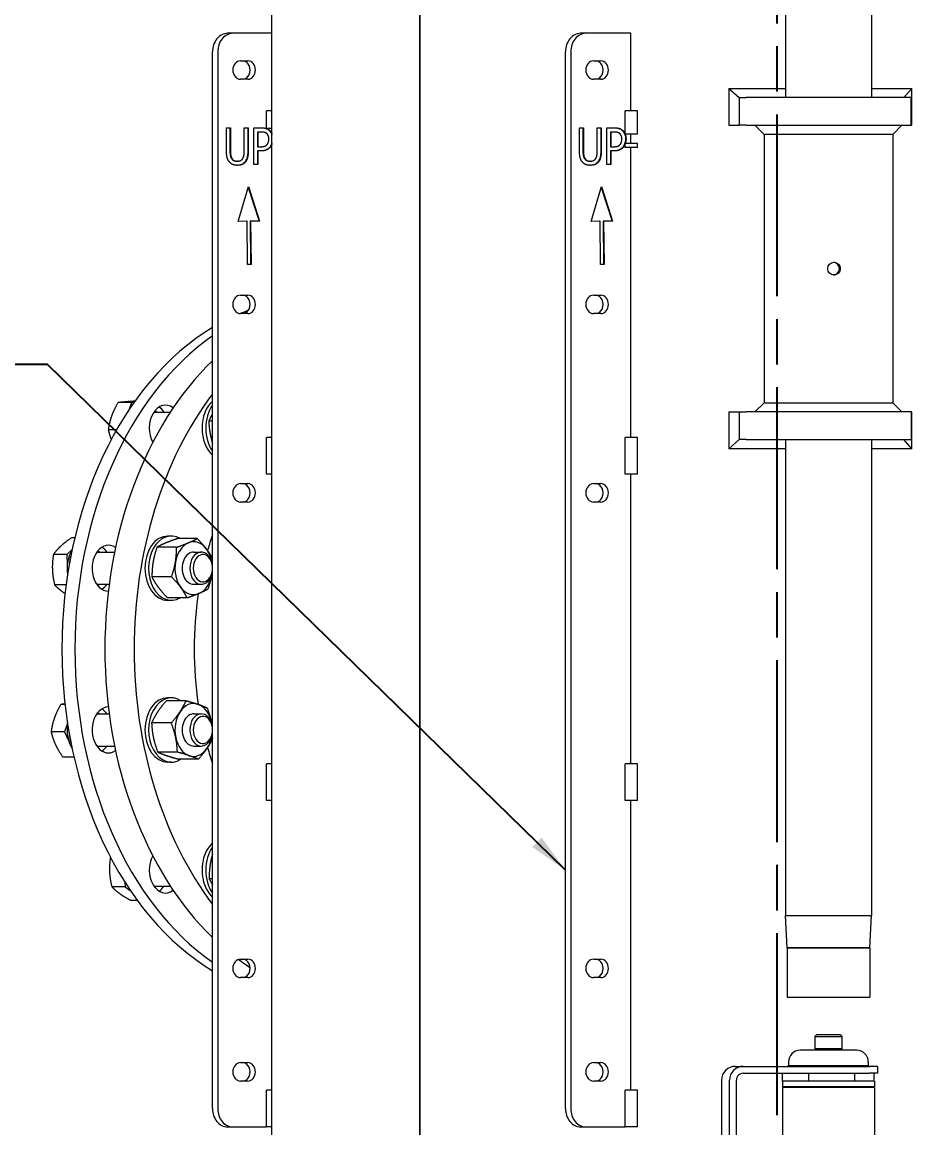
# Model space of a CAD drawing. Header units: inches. Extents: x 14 to 368, y 5 to 236.
# Drawn here: x 260.36 to 284.58, y 76.04 to 106.12 of the extents above; entities that cross this region are included whole.
import ezdxf

# ---------------------------------------------------------------- set-up
doc = ezdxf.new("R2010")
doc.units = ezdxf.units.IN
doc.header["$LTSCALE"] = 11
doc.header["$MEASUREMENT"] = 0
doc.linetypes.add('CHAIN', pattern=[0.7087, 0.4724, -0.0591, 0.1181, -0.0591])
doc.layers.add('Centerline', color=5, linetype='CHAIN', lineweight=25, true_color=0x0000ff)
for name, color, linetype, lineweight in [('Dimension (ANSI)', 7, 'Continuous', 25), ('Symbol (ANSI)', 7, 'Continuous', 25), ('Visible (ANSI)', 7, 'Continuous', 50)]:
    doc.layers.add(name, color=color, linetype=linetype, lineweight=lineweight)
doc.styles.add('MEMCOR Medium', font='arial.ttf')
doc.dimstyles.new('Default (ANSI)', dxfattribs={"dimscale": 11, "dimtxt": 0.15, "dimasz": 0.098425, "dimexe": 0.125, "dimexo": 0.0625, "dimgap": 0.031496, "dimtad": 0, "dimtih": 1, "dimtoh": 1, "dimdec": 4, "dimrnd": 1e-08, "dimzin": 3, "dimdsep": 46, "dimlunit": 5, "dimtxsty": 'MEMCOR Medium', "dimcen": 0.09, "dimdle": 0.393701, "dimclrd": 256, "dimclre": 256, "dimclrt": 256, "dimadec": 0, "dimazin": 1, "dimtfac": 0.8, "dimtofl": 0, "dimtmove": 0, "dimatfit": 3, "dimfxl": 1, "dimfrac": 1, "dimtolj": 1, "dimtzin": 4, "dimlwd": -1, "dimlwe": -1, "dimarcsym": 0})
doc.dimstyles.new('Default (ANSI)$7', dxfattribs={"dimscale": 11, "dimtxt": 0.15, "dimasz": 0.098425, "dimexe": 0.125, "dimexo": 0.0625, "dimgap": 0.031496, "dimtad": 0, "dimtih": 1, "dimtoh": 1, "dimdec": 4, "dimrnd": 1e-08, "dimzin": 3, "dimdsep": 46, "dimlunit": 5, "dimtxsty": 'MEMCOR Medium', "dimcen": 0.09, "dimdle": 0.393701, "dimclrd": 256, "dimclre": 256, "dimclrt": 256, "dimadec": 0, "dimazin": 1, "dimtfac": 0.8, "dimtofl": 0, "dimtmove": 0, "dimatfit": 3, "dimfxl": 1, "dimfrac": 1, "dimtolj": 1, "dimtzin": 4, "dimlwd": -1, "dimlwe": -1, "dimarcsym": 0})

# ---------------------------------------------------------------- blocks, each defined once
blk = doc.blocks.new('*D27')
at = {"layer": 'Defpoints', "color": 0, "transparency": 16777216}
for p in [(228.546, 122.075), (280.408, 122.075), (262.977, 37.444)]:
    blk.add_point(p, dxfattribs=at)
at = {"layer": 'Dimension (ANSI)', "transparency": 16777216}
for p, q in [((279.72, 122.075), (227.171, 122.075)), ((228.546, 120.992), (228.546, 85.395)), ((228.546, 38.526), (228.546, 74.124)), ((262.289, 37.444), (227.171, 37.444))]:
    blk.add_line(p, q, dxfattribs=at)
for points in [[(228.366, 120.992), (228.727, 120.992), (228.546, 122.075)], [(228.366, 38.526), (228.727, 38.526), (228.546, 37.444)]]:
    blk.add_solid(points, dxfattribs=at)
at = {"layer": 'Dimension (ANSI)', "transparency": 16777216, "char_height": 1.65, "attachment_point": 5, "style": 'MEMCOR Medium'}
for s, insert in [('\\A1; \\fArial|b0|i0;84{\\H0.8x;\\S5#8;} in', (228.546, 81.456)), ('\\A1;[2149.6 mm]{\\P\\fArial|b0|i0;SHIPPING HEIGHT\\P\\fArial|b0|i0;REF.}', (228.546, 75.82))]:
    blk.add_mtext(s, dxfattribs=dict(at, insert=insert))

msp = doc.modelspace()

# ---------------------------------------------------------------- linework, layer by layer
at = {"layer": 'Centerline', "ltscale": 0.952448}
msp.add_line((280.907556, 39.265185), (280.907556, 123.343661), dxfattribs=at)
at = {"layer": 'Visible (ANSI)', "linetype": 'Continuous', "lineweight": 18}
for p, q in [((281.134051, 111.56876), (281.134051, 104.06876)), ((283.474051, 111.56876), (283.474051, 104.06876)), ((267.157301, 59.09376), (267.157301, 107.81876)), ((271.184656, 107.818762), (271.184656, 46.06876)), ((271.184658, 46.06876), (271.184658, 107.81876)), ((266.093175, 105.81876), (265.949781, 105.81876)), ((267.157301, 105.81876), (266.093175, 105.81876)), ((275.70058, 105.81876), (275.557186, 105.81876)), ((276.929308, 105.81876), (275.70058, 105.81876)), ((276.929308, 103.70876), (276.929308, 105.81876)), ((265.540205, 76.56876), (265.540205, 105.31876)), ((265.683599, 105.31876), (265.683599, 76.56876)), ((275.14761, 76.56876), (275.14761, 105.31876)), ((275.291004, 105.31876), (275.291004, 76.56876)), ((266.297963, 105.06876), (266.502751, 105.06876)), ((275.905368, 105.06876), (276.110156, 105.06876)), ((266.502751, 104.56876), (266.297963, 104.56876)), ((276.110156, 104.56876), (275.905368, 104.56876)), ((279.596889, 104.317396), (279.596889, 103.31876)), ((279.596889, 104.317396), (281.134051, 104.317396)), ((279.596889, 104.317396), (279.870353, 104.06876)), ((283.474051, 104.317396), (284.575145, 104.317396)), ((284.575145, 104.317396), (284.353229, 104.06876)), ((284.575145, 103.31876), (284.575145, 104.317396)), ((279.870353, 104.06876), (280.062613, 104.06876)), ((279.870353, 104.06876), (279.870353, 103.31876)), ((284.554051, 104.06876), (280.062613, 104.06876)), ((284.554051, 103.31876), (284.554051, 104.06876)), ((267.157301, 103.70876), (267.011025, 103.70876)), ((267.011025, 103.230309), (267.011025, 103.70876)), ((277.109155, 103.70876), (276.775717, 103.70876)), ((276.775717, 103.071161), (276.775717, 103.70876)), ((277.109155, 103.071161), (277.109155, 103.70876)), ((265.920447, 102.624603), (265.920447, 103.24859)), ((265.920447, 103.24859), (266.029314, 103.24859)), ((266.014974, 103.24859), (266.014974, 102.624603)), ((266.029314, 103.24859), (266.029314, 102.624603)), ((266.404371, 102.621362), (266.404371, 103.24859)), ((266.404371, 103.24859), (266.513237, 103.24859)), ((266.498898, 103.24859), (266.498898, 102.624603)), ((266.513237, 103.24859), (266.513237, 102.624603)), ((266.669235, 102.24859), (266.669235, 103.24859)), ((266.669235, 103.24859), (266.875018, 103.24859)), ((267.157301, 103.230309), (267.011025, 103.230309)), ((275.527853, 102.624603), (275.527853, 103.24859)), ((275.527853, 103.24859), (275.636719, 103.24859)), ((275.62238, 103.24859), (275.62238, 102.624603)), ((275.636719, 103.24859), (275.636719, 102.624603)), ((276.011776, 102.621362), (276.011776, 103.24859)), ((276.011776, 103.24859), (276.120643, 103.24859)), ((276.106303, 103.24859), (276.106303, 102.624603)), ((276.120643, 103.24859), (276.120643, 102.624603)), ((276.27664, 102.24859), (276.27664, 103.24859)), ((276.27664, 103.24859), (276.482424, 103.24859)), ((279.596889, 103.31876), (279.870353, 103.31876)), ((280.062613, 103.31876), (279.870353, 103.31876)), ((280.062613, 103.31876), (284.554051, 103.31876)), ((280.554051, 103.06876), (280.304051, 103.31876)), ((284.054051, 103.06876), (284.304051, 103.31876)), ((284.575145, 103.31876), (284.554051, 103.31876)), ((266.778101, 103.133517), (266.763761, 103.133517)), ((266.763761, 103.133517), (266.763761, 102.734814)), ((266.778101, 103.133517), (266.778101, 102.734814)), ((266.86838, 103.133517), (266.778101, 103.133517)), ((276.385506, 103.133517), (276.371167, 103.133517)), ((276.371167, 103.133517), (276.371167, 102.734814)), ((276.385506, 103.133517), (276.385506, 102.734814)), ((276.475786, 103.133517), (276.385506, 103.133517)), ((277.109155, 103.071161), (276.775717, 103.071161)), ((276.929308, 102.824628), (276.929308, 103.071161)), ((280.554051, 103.06876), (280.554051, 95.76876)), ((284.054051, 103.06876), (280.554051, 103.06876)), ((284.054051, 103.06876), (284.054051, 95.76876)), ((266.778101, 102.734814), (266.763761, 102.734814)), ((266.778101, 102.621362), (266.763761, 102.621362)), ((266.763761, 102.621362), (266.763761, 102.24859)), ((266.778101, 102.734814), (266.852449, 102.734814)), ((266.870372, 102.621362), (266.778101, 102.621362)), ((266.778101, 102.621362), (266.778101, 102.24859)), ((276.385506, 102.734814), (276.371167, 102.734814)), ((276.385506, 102.621362), (276.371167, 102.621362)), ((276.371167, 102.621362), (276.371167, 102.24859)), ((276.385506, 102.734814), (276.459854, 102.734814)), ((276.477777, 102.621362), (276.385506, 102.621362)), ((276.385506, 102.621362), (276.385506, 102.24859)), ((277.109155, 102.824628), (276.775717, 102.824628)), ((276.775717, 102.70876), (276.775717, 102.824628)), ((277.109155, 102.70876), (276.775717, 102.70876)), ((276.929308, 94.82876), (276.929308, 102.70876)), ((277.109155, 102.70876), (277.109155, 102.824628)), ((266.21651, 102.340973), (266.202171, 102.340973)), ((275.823916, 102.340973), (275.809576, 102.340973)), ((266.778101, 102.24859), (266.669235, 102.24859)), ((276.385506, 102.24859), (276.27664, 102.24859)), ((266.241105, 100.699217), (266.519856, 101.65142)), ((266.513023, 101.628081), (266.808158, 100.710493)), ((266.519856, 101.65142), (266.822497, 100.710493)), ((275.84851, 100.699217), (276.127261, 101.65142)), ((276.120429, 101.628081), (276.415563, 100.710493)), ((276.127261, 101.65142), (276.429902, 100.710493)), ((266.483715, 100.704718), (266.241105, 100.699217)), ((266.469376, 100.704718), (266.241201, 100.699544)), ((266.483715, 100.704718), (266.469376, 100.704718)), ((266.496607, 99.528814), (266.483715, 100.704718)), ((266.808158, 100.710493), (266.562178, 100.7063)), ((266.562178, 100.7063), (266.576722, 99.532472)), ((266.576517, 100.7063), (266.562178, 100.7063)), ((266.822497, 100.710493), (266.576517, 100.7063)), ((266.576517, 100.7063), (266.591062, 99.532472)), ((266.822497, 100.710493), (266.808158, 100.710493)), ((276.091121, 100.704718), (275.84851, 100.699217)), ((276.076781, 100.704718), (275.848606, 100.699544)), ((276.091121, 100.704718), (276.076781, 100.704718)), ((276.104012, 99.528814), (276.091121, 100.704718)), ((276.415563, 100.710493), (276.169583, 100.7063)), ((276.169583, 100.7063), (276.184128, 99.532472)), ((276.183922, 100.7063), (276.169583, 100.7063)), ((276.429902, 100.710493), (276.183922, 100.7063)), ((276.183922, 100.7063), (276.198467, 99.532472)), ((276.429902, 100.710493), (276.415563, 100.710493)), ((266.576722, 99.532472), (266.4966, 99.529369)), ((266.591062, 99.532472), (266.496607, 99.528814)), ((266.591062, 99.532472), (266.576722, 99.532472)), ((276.184128, 99.532472), (276.104006, 99.529369)), ((276.198467, 99.532472), (276.104012, 99.528814)), ((276.198467, 99.532472), (276.184128, 99.532472)), ((266.297963, 98.69376), (266.502751, 98.69376)), ((275.905368, 98.69376), (276.110156, 98.69376)), ((266.502751, 98.19376), (266.297963, 98.19376)), ((276.110156, 98.19376), (275.905368, 98.19376)), ((263.332647, 95.773504), (262.969244, 95.773504)), ((263.332647, 95.773504), (263.259713, 95.56917)), ((263.40337, 95.779124), (263.332647, 95.773504)), ((280.554051, 95.76876), (280.304051, 95.51876)), ((280.554051, 95.76876), (284.054051, 95.76876)), ((284.054051, 95.76876), (284.304051, 95.51876)), ((263.946364, 95.516668), (264.395403, 95.516668)), ((279.596889, 95.51876), (279.870353, 95.51876)), ((279.596889, 95.51876), (279.596889, 94.520124)), ((279.870353, 95.51876), (280.062613, 95.51876)), ((279.870353, 95.51876), (279.870353, 94.76876)), ((284.554051, 95.51876), (280.062613, 95.51876)), ((284.554051, 95.51876), (284.554051, 94.76876)), ((284.575145, 95.51876), (284.554051, 95.51876)), ((284.575145, 94.520124), (284.575145, 95.51876)), ((265.540205, 95.272307), (265.439335, 95.272307)), ((262.929531, 95.032604), (262.704792, 95.032604)), ((267.157301, 94.82876), (267.011025, 94.82876)), ((267.011025, 93.82876), (267.011025, 94.82876)), ((277.109155, 94.82876), (276.775717, 94.82876)), ((276.775717, 93.82876), (276.775717, 94.82876)), ((277.109155, 93.82876), (277.109155, 94.82876)), ((279.596889, 94.520124), (279.870353, 94.76876)), ((280.062613, 94.76876), (279.870353, 94.76876)), ((280.062613, 94.76876), (284.554051, 94.76876)), ((281.134051, 94.76876), (281.134051, 81.81876)), ((283.474051, 94.76876), (283.474051, 81.81876)), ((284.575145, 94.520124), (284.353229, 94.76876)), ((281.134051, 94.520124), (279.596889, 94.520124)), ((284.575145, 94.520124), (283.474051, 94.520124)), ((266.297963, 93.56876), (266.502751, 93.56876)), ((267.157301, 93.82876), (267.011025, 93.82876)), ((275.905368, 93.56876), (276.110156, 93.56876)), ((277.109155, 93.82876), (276.775717, 93.82876)), ((276.929308, 85.94876), (276.929308, 93.82876)), ((266.502751, 93.06876), (266.297963, 93.06876)), ((276.110156, 93.06876), (275.905368, 93.06876)), ((261.791411, 92.097356), (261.702191, 92.097356)), ((264.418006, 92.143722), (264.318569, 92.143722)), ((265.125305, 92.076174), (264.591252, 92.076174)), ((261.719657, 91.777015), (261.574624, 91.642714)), ((264.562559, 91.839711), (264.028506, 91.839711)), ((261.574624, 91.642714), (261.211221, 91.642714)), ((261.574624, 91.642714), (261.586137, 91.352975)), ((262.390756, 91.706222), (262.875241, 91.706222)), ((265.025353, 91.706222), (265.233722, 91.706222)), ((261.596037, 91.103819), (261.596202, 91.099664)), ((264.425989, 91.03226), (263.891935, 91.03226)), ((261.555245, 90.81408), (261.244147, 90.81408)), ((262.390756, 90.831222), (262.727783, 90.831222)), ((265.025353, 90.831222), (265.233722, 90.831222)), ((264.852165, 90.46127), (264.318112, 90.46127)), ((264.418006, 90.393722), (264.318569, 90.393722)), ((261.525808, 87.563134), (261.413636, 87.563134)), ((264.821531, 87.664642), (264.287478, 87.664642)), ((264.418006, 87.743798), (264.318569, 87.743798)), ((262.390756, 87.306298), (262.727783, 87.306298)), ((265.025353, 87.306298), (265.233722, 87.306298)), ((261.594194, 87.050871), (261.512587, 86.822235)), ((264.417781, 87.061938), (263.883727, 87.061938)), ((261.512587, 86.822235), (261.149184, 86.822235)), ((261.512587, 86.822235), (261.624995, 86.579454)), ((262.390756, 86.431298), (262.875241, 86.431298)), ((265.025353, 86.431298), (265.233722, 86.431298)), ((261.77088, 86.127898), (261.470664, 86.127898)), ((264.584985, 86.266094), (264.050931, 86.266094)), ((265.155939, 86.072954), (264.621886, 86.072954)), ((264.418006, 85.993798), (264.318569, 85.993798)), ((267.157301, 85.94876), (267.011025, 85.94876)), ((267.011025, 84.94876), (267.011025, 85.94876)), ((277.109155, 85.94876), (276.775717, 85.94876)), ((276.775717, 84.94876), (276.775717, 85.94876)), ((277.109155, 84.94876), (277.109155, 85.94876)), ((267.157301, 84.94876), (267.011025, 84.94876)), ((277.109155, 84.94876), (276.775717, 84.94876)), ((276.929308, 77.06876), (276.929308, 84.94876)), ((263.158355, 82.724575), (263.163157, 82.60371)), ((265.540205, 82.82189), (265.447543, 82.82189)), ((263.163157, 82.60371), (262.799755, 82.60371)), ((263.163157, 82.60371), (263.302786, 82.504034)), ((263.946364, 82.620852), (264.395403, 82.620852)), ((263.495936, 82.229718), (263.32365, 82.229718)), ((281.134051, 81.81876), (283.474051, 81.81876)), ((281.134051, 81.81876), (283.194631, 81.81876)), ((281.179051, 80.93876), (281.134051, 81.81876)), ((283.194631, 81.81876), (283.474051, 81.81876)), ((283.429051, 80.93876), (283.474051, 81.81876)), ((281.179051, 80.93876), (283.429051, 80.93876)), ((281.179051, 80.93876), (281.179051, 79.59876)), ((283.429051, 80.93876), (281.179051, 80.93876)), ((283.429051, 80.93876), (283.429051, 79.59876)), ((266.297963, 80.63126), (266.502751, 80.63126)), ((275.905368, 80.63126), (276.110156, 80.63126)), ((266.502751, 80.13126), (266.297963, 80.13126)), ((276.110156, 80.13126), (275.905368, 80.13126)), ((281.179051, 79.59876), (283.429051, 79.59876)), ((281.979016, 78.57356), (281.937076, 78.53162)), ((281.937076, 78.53162), (282.671026, 78.53162)), ((281.937076, 78.53162), (281.937076, 78.1961)), ((282.629086, 78.57356), (281.979016, 78.57356)), ((282.629086, 78.57356), (282.671026, 78.53162)), ((282.671026, 78.53162), (282.671026, 78.1961)), ((283.074594, 78.15416), (281.533508, 78.15416)), ((282.671026, 78.1961), (281.937076, 78.1961)), ((281.979016, 78.15416), (281.937076, 78.1961)), ((282.629086, 78.15416), (282.671026, 78.1961)), ((266.297963, 77.81876), (266.502751, 77.81876)), ((275.905368, 77.81876), (276.110156, 77.81876)), ((279.769035, 77.71866), (279.986924, 77.71866)), ((279.986924, 77.71866), (283.411681, 77.71866)), ((281.218958, 77.73476), (281.191072, 77.71866)), ((281.218958, 77.83961), (281.218958, 77.73476)), ((281.415195, 77.73476), (281.218958, 77.73476)), ((282.398623, 77.73476), (281.415195, 77.73476)), ((283.287479, 77.73476), (282.398623, 77.73476)), ((283.389144, 77.73476), (283.287479, 77.73476)), ((283.389144, 77.83961), (283.389144, 77.73476)), ((283.389144, 77.73476), (283.41703, 77.71866)), ((283.639892, 77.71866), (283.411681, 77.71866)), ((283.639892, 77.71866), (283.639892, 77.53116)), ((266.502751, 77.31876), (266.297963, 77.31876)), ((276.110156, 77.31876), (275.905368, 77.31876)), ((279.395462, 77.34366), (279.395462, 70.729627)), ((279.613351, 69.443321), (279.613351, 77.34366)), ((279.800137, 71.132595), (279.800137, 77.34366)), ((279.986924, 77.53116), (283.411681, 77.53116)), ((281.055861, 77.31536), (281.051093, 77.31536)), ((281.051093, 77.31536), (281.051093, 77.158085)), ((281.055861, 77.31536), (281.055861, 77.53116)), ((281.774528, 77.31536), (281.055861, 77.31536)), ((281.774528, 77.31536), (281.774528, 77.53116)), ((283.022718, 77.31536), (281.774528, 77.31536)), ((283.022718, 77.31536), (283.022718, 77.53116)), ((283.557008, 77.31536), (283.022718, 77.31536)), ((283.639892, 77.53116), (283.411681, 77.53116)), ((283.552241, 77.31536), (283.552241, 77.53116)), ((283.557008, 77.31536), (283.557008, 77.158085)), ((267.157301, 77.06876), (267.011025, 77.06876)), ((267.011025, 76.06876), (267.011025, 77.06876)), ((277.109155, 77.06876), (276.775717, 77.06876)), ((276.775717, 76.06876), (276.775717, 77.06876)), ((277.109155, 76.06876), (277.109155, 77.06876)), ((283.557008, 77.158085), (281.051093, 77.158085)), ((283.557008, 77.141309), (281.051093, 77.141309)), ((281.051093, 77.141309), (281.051093, 72.665262)), ((281.155943, 77.141309), (281.155943, 77.158085)), ((283.452158, 77.141309), (283.452158, 77.158085)), ((283.557008, 77.141309), (283.557008, 72.665262)), ((265.949781, 76.06876), (266.093175, 76.06876)), ((266.093175, 76.06876), (267.011025, 76.06876)), ((267.157301, 76.06876), (267.011025, 76.06876)), ((275.557186, 76.06876), (275.70058, 76.06876)), ((275.70058, 76.06876), (276.775717, 76.06876)), ((277.109155, 76.06876), (276.775717, 76.06876))]:
    msp.add_line(p, q, dxfattribs=at)
for centre, start, end in [((281.533508, 77.83961), 90, 180), ((283.074594, 77.83961), 0, 90)]:
    msp.add_arc(centre, 0.31455, start, end, dxfattribs=at)
for centre, major_axis, ratio, start_param, end_param in [((265.949781, 105.31876), (0, 0.5), 0.819152044, 0, 1.570796327), ((266.093175, 105.31876), (0, 0.5), 0.819152044, 0, 1.570796327), ((275.557186, 105.31876), (0, 0.5), 0.819152044, 0, 1.570796327), ((275.70058, 105.31876), (0, 0.5), 0.819152044, 0, 1.570796327), ((266.297963, 104.81876), (0, -0.25), 0.819152044, 3.141592654, 6.283185307), ((266.359357, 104.81876), (0, -0.25), 0.819152044, 0, 3.141592654), ((266.502751, 104.81876), (0, 0.25), 0.819152044, 3.141592654, 6.283185307), ((275.905368, 104.81876), (0, -0.25), 0.819152044, 3.141592654, 6.283185307), ((275.966762, 104.81876), (0, -0.25), 0.819152044, 0, 3.141592654), ((276.110156, 104.81876), (0, 0.25), 0.819152044, 3.141592654, 6.283185307), ((266.297963, 98.44376), (0, -0.25), 0.819152044, 3.141592654, 6.283185307), ((266.359357, 98.44376), (0, -0.25), 0.819152044, 0, 3.141592654), ((266.502751, 98.44376), (0, 0.25), 0.819152044, 3.141592654, 6.283185307), ((275.905368, 98.44376), (0, -0.25), 0.819152044, 3.141592654, 6.283185307), ((275.966762, 98.44376), (0, -0.25), 0.819152044, 0, 3.141592654), ((276.110156, 98.44376), (0, 0.25), 0.819152044, 3.141592654, 6.283185307), ((268.15842, 89.06876), (0, 9.5), 0.707106781, 0.247331219, 0.281839047), ((268.15842, 89.06876), (0, 9.5), 0.707106781, 0.40037055, 2.741222103), ((268.511974, 89.06876), (0, -9.5), 0.707106781, 3.599855876, 5.824922085), ((269.328682, 89.06876), (0, 9.5), 0.707106781, 0.59918561, 2.542407043), ((270.124177, 89.06876), (0, 9.5), 0.707106781, 0.751028845, 2.390563808), ((264.261974, 95.079168), (0, 0.625), 0.707106781, 5.791228844, 8.520812297), ((263.90842, 95.079168), (0, 0.625), 0.707106781, 5.487786477, 5.871668461), ((265.874177, 95.079168), (0, 0.875), 0.707106781, 0.570177377, 2.571415277), ((265.973614, 95.079168), (0, -0.875), 0.707106781, 3.917684449, 5.507093512), ((263.90842, 95.079168), (0, 0.46875), 0.707106781, 5.915977287, 6.113623963), ((266.297963, 93.31876), (0, -0.25), 0.819152044, 3.141592654, 6.283185307), ((266.359357, 93.31876), (0, -0.25), 0.819152044, 0, 3.141592654), ((266.502751, 93.31876), (0, 0.25), 0.819152044, 3.141592654, 6.283185307), ((275.905368, 93.31876), (0, -0.25), 0.819152044, 3.141592654, 6.283185307), ((275.966762, 93.31876), (0, -0.25), 0.819152044, 0, 3.141592654), ((276.110156, 93.31876), (0, 0.25), 0.819152044, 3.141592654, 6.283185307), ((264.318569, 91.268722), (0, -0.875), 0.707106781, 3.141592654, 6.283185307), ((264.418006, 91.268722), (0, 0.875), 0.707106781, 5.887680226, 9.820283042), ((270.124177, 89.06876), (0, 7.19), 0.707106781, 1.123522469, 1.188980905), ((262.098519, 91.268722), (0, -0.7295), 0.707106781, 3.978256938, 4.943962252), ((262.706366, 91.268722), (0, -0.625), 0.707106781, 2.685217508, 6.278118666), ((262.352812, 91.268722), (0, 0.625), 0.707106781, 5.487786477, 5.871668461), ((265.025411, 91.268722), (0, 0.719), 0.707106781, 0.288813803, 1.336011354), ((265.025411, 91.268722), (0, 0.719), 0.707106781, 5.524801559, 6.57199911), ((265.025411, 91.268722), (0, 0.719), 0.707106781, 4.943750406, 5.524801559), ((262.253376, 91.268722), (0, 0.875), 0.707106781, 1.147346773, 1.479076219), ((262.352812, 91.268722), (0, 0.46875), 0.707106781, 5.915977287, 6.113623963), ((265.025411, 91.268722), (0, 0.437641), 0.707106781, 6.257831548, 9.45013172), ((265.233722, 91.268722), (0, 0.4375), 0.707106781, 4.848862129, 10.859101139), ((265.2805, 91.268722), (0, -0.37135), 0.707106781, 1.719019169, 7.705758791), ((265.025411, 91.268722), (0, -0.719), 0.707106781, 4.477604008, 5.524801559), ((265.025411, 91.268722), (0, -0.719), 0.707106781, 0.288813803, 1.336011354), ((265.025411, 91.268722), (0, 0.719), 0.707106781, 4.477604008, 4.481027555), ((262.352812, 91.268722), (0, -0.46875), 0.707106781, 0.169561344, 0.367208021), ((262.352812, 91.268722), (0, 0.625), 0.707106781, 3.5531095, 3.936991484), ((265.025411, 91.268722), (0, -0.719), 0.707106781, 5.524801559, 6.57199911), ((270.124177, 89.06876), (0, 7.19), 0.707106781, 1.360153935, 1.781487279), ((264.418006, 86.868798), (0, 0.875), 0.707106781, 5.854554084, 9.853409184), ((264.318569, 86.868798), (0, -0.875), 0.707106781, 3.141592654, 6.283185307), ((265.025411, 86.868798), (0, 0.719), 0.707106781, 6.048400335, 7.095597886), ((265.025411, 86.868798), (0, 0.719), 0.707106781, 5.001202783, 6.048400335), ((262.706366, 86.868798), (0, -0.625), 0.707106781, 3.146659295, 6.739560453), ((262.352812, 86.868798), (0, 0.46875), 0.707106781, 5.915977287, 6.113623963), ((262.352812, 86.868798), (0, 0.625), 0.707106781, 5.487786477, 5.871668461), ((265.025411, 86.868798), (0, -0.719), 0.707106781, 3.954005232, 5.001202783), ((265.025411, 86.868798), (0, 0.437641), 0.707106781, 6.257831548, 9.45013172), ((265.233722, 86.868798), (0, 0.4375), 0.707106781, 4.848862129, 10.859101139), ((265.2805, 86.868798), (0, -0.37135), 0.707106781, 1.719019169, 7.705758791), ((262.098519, 86.868798), (0, -0.7295), 0.707106781, 4.480815709, 5.446521023), ((265.025411, 86.868798), (0, 0.719), 0.707106781, 4.943750406, 5.001202783), ((262.253376, 86.868798), (0, 0.875), 0.707106781, 1.662516435, 1.99424588), ((265.025411, 86.868798), (0, -0.719), 0.707106781, 5.001202783, 6.048400335), ((265.025411, 86.868798), (0, 0.719), 0.707106781, 3.954005232, 4.481027555), ((262.352812, 86.868798), (0, -0.46875), 0.707106781, 0.169561344, 0.367208021), ((262.352812, 86.868798), (0, 0.625), 0.707106781, 3.5531095, 3.936991484), ((265.025411, 86.868798), (0, -0.719), 0.707106781, 6.048400335, 7.095597886), ((270.124177, 89.06876), (0, 7.19), 0.707106781, 1.952377051, 2.018070184), ((265.874177, 83.058352), (0, 0.875), 0.707106781, 0.570177377, 2.571415277), ((265.973614, 83.058352), (0, -0.875), 0.707106781, 3.917684449, 5.507093512), ((264.261974, 83.058352), (0, -0.625), 0.707106781, 4.045558317, 6.77514177), ((263.90842, 83.058352), (0, -0.46875), 0.707106781, 0.169561344, 0.367208021), ((263.90842, 83.058352), (0, 0.625), 0.707106781, 3.5531095, 3.936991484), ((266.297963, 80.38126), (0, -0.25), 0.819152044, 3.141592654, 6.283185307), ((269.328682, 89.06876), (0, 9.5), 0.707106781, 2.6656528, 2.717201873), ((266.359357, 80.38126), (0, -0.25), 0.819152044, 0, 3.141592654), ((266.502751, 80.38126), (0, 0.25), 0.819152044, 3.141592654, 6.283185307), ((275.905368, 80.38126), (0, -0.25), 0.819152044, 3.141592654, 6.283185307), ((275.966762, 80.38126), (0, -0.25), 0.819152044, 0, 3.141592654), ((276.110156, 80.38126), (0, 0.25), 0.819152044, 3.141592654, 6.283185307), ((266.297963, 77.56876), (0, -0.25), 0.819152044, 3.141592654, 6.283185307), ((266.359357, 77.56876), (0, -0.25), 0.819152044, 0, 3.141592654), ((266.502751, 77.56876), (0, 0.25), 0.819152044, 3.141592654, 6.283185307), ((275.905368, 77.56876), (0, -0.25), 0.819152044, 3.141592654, 6.283185307), ((275.966762, 77.56876), (0, -0.25), 0.819152044, 0, 3.141592654), ((276.110156, 77.56876), (0, 0.25), 0.819152044, 3.141592654, 6.283185307), ((279.769035, 77.34366), (0, 0.375), 0.996194698, 0, 1.570796327), ((279.986924, 77.34366), (0, 0.375), 0.996194698, 0, 1.570796327), ((279.986924, 77.34366), (0, 0.1875), 0.996194698, 0, 1.570796327), ((265.949781, 76.56876), (0, -0.5), 0.819152044, 4.71238898, 6.283185307), ((266.093175, 76.56876), (0, -0.5), 0.819152044, 4.71238898, 6.283185307), ((275.557186, 76.56876), (0, -0.5), 0.819152044, 4.71238898, 6.283185307), ((275.70058, 76.56876), (0, -0.5), 0.819152044, 4.71238898, 6.283185307)]:
    msp.add_ellipse(centre, major_axis=major_axis, ratio=ratio, start_param=start_param, end_param=end_param, dxfattribs=at)
for points, knots in [([(266.860679, 103.24859), (266.893752, 103.24859), (266.944161, 103.246358), (267.019852, 103.223423), (267.04893, 103.208386), (267.075092, 103.186191)], [-0.7255066345, -0.7255066345, -0.7255066345, -0.7255066345, -0.2963664951, -0.2963664951, 0, 0, 0, 0]), ([(267.075092, 103.186191), (267.093044, 103.171264), (267.109038, 103.153676), (267.133764, 103.116846), (267.1465, 103.094286), (267.156448, 103.063813), (267.156879, 103.062456), (267.157301, 103.061095)], [-0.8444770711, -0.8444770711, -0.8444770711, -0.8444770711, -0.5445297246, -0.5445297246, -0.3058237555, -0.3058237555, -0.2947345207, -0.2947345207, -0.2947345207, -0.2947345207]), ([(276.468084, 103.24859), (276.501157, 103.24859), (276.551567, 103.246358), (276.627257, 103.223423), (276.656335, 103.208386), (276.682498, 103.186191)], [-0.7255066345, -0.7255066345, -0.7255066345, -0.7255066345, -0.2963664951, -0.2963664951, 0, 0, 0, 0]), ([(276.682498, 103.186191), (276.700449, 103.171264), (276.716443, 103.153676), (276.741169, 103.116846), (276.753905, 103.094286), (276.77559, 103.027857), (276.780079, 102.987266), (276.780079, 102.947131)], [-0.8444770711, -0.8444770711, -0.8444770711, -0.8444770711, -0.5445297246, -0.5445297246, -0.3058237555, -0.3058237555, 0, 0, 0, 0]), ([(276.780079, 102.947131), (276.780079, 102.923448), (276.778185, 102.899977), (276.769106, 102.847329), (276.761802, 102.824916), (276.74479, 102.778554), (276.728967, 102.74972), (276.708387, 102.725089)], [-0.4807015504, -0.4807015504, -0.4807015504, -0.4807015504, -0.3871149581, -0.3871149581, -0.2680978808, -0.2680978808, 0, 0, 0, 0]), ([(266.014974, 102.624603), (266.014974, 102.558944), (266.019742, 102.522987), (266.027717, 102.475167), (266.036653, 102.447814), (266.050157, 102.42282)], [-0.371862003, -0.371862003, -0.371862003, -0.371862003, -0.2281453177, -0.2281453177, 0, 0, 0, 0]), ([(266.498898, 102.624603), (266.498898, 102.584656), (266.497008, 102.543519), (266.485171, 102.451075), (266.475171, 102.420356), (266.458588, 102.373976), (266.441997, 102.344874), (266.420567, 102.319903)], [-0.467674705, -0.467674705, -0.467674705, -0.467674705, -0.3856132751, -0.3856132751, -0.275578199, -0.275578199, 0, 0, 0, 0]), ([(267.100981, 102.725089), (267.086874, 102.708137), (267.071477, 102.693163), (267.037812, 102.667084), (267.019869, 102.656318), (266.980501, 102.638261), (266.937098, 102.621362), (266.856032, 102.621362)], [-2.121990443, -2.121990443, -2.121990443, -2.121990443, -1.442842816, -1.442842816, -0.754099623, -0.754099623, 0, 0, 0, 0]), ([(267.157314, 102.835514), (267.154438, 102.825563), (267.151581, 102.817243), (267.137384, 102.778554), (267.121561, 102.74972), (267.100981, 102.725089)], [-0.323046775, -0.323046775, -0.323046775, -0.323046775, -0.2680978808, -0.2680978808, 0, 0, 0, 0]), ([(275.62238, 102.624603), (275.62238, 102.558944), (275.627148, 102.522987), (275.635122, 102.475167), (275.644058, 102.447814), (275.657562, 102.42282)], [-0.371862003, -0.371862003, -0.371862003, -0.371862003, -0.2281453177, -0.2281453177, 0, 0, 0, 0]), ([(276.106303, 102.624603), (276.106303, 102.584656), (276.104413, 102.543519), (276.092576, 102.451075), (276.082576, 102.420356), (276.065993, 102.373976), (276.049402, 102.344874), (276.027973, 102.319903)], [-0.467674705, -0.467674705, -0.467674705, -0.467674705, -0.3856132751, -0.3856132751, -0.275578199, -0.275578199, 0, 0, 0, 0]), ([(276.708387, 102.725089), (276.694279, 102.708137), (276.678883, 102.693163), (276.645218, 102.667084), (276.627274, 102.656318), (276.587906, 102.638261), (276.544503, 102.621362), (276.463438, 102.621362)], [-2.121990443, -2.121990443, -2.121990443, -2.121990443, -1.442842816, -1.442842816, -0.754099623, -0.754099623, 0, 0, 0, 0]), ([(266.050157, 102.42282), (266.057816, 102.408653), (266.067007, 102.396175), (266.091193, 102.372252), (266.104508, 102.36424), (266.141799, 102.345549), (266.172592, 102.340973), (266.202171, 102.340973)], [-0.4545311978, -0.4545311978, -0.4545311978, -0.4545311978, -0.3744036195, -0.3744036195, -0.2751501522, -0.2751501522, 0, 0, 0, 0]), ([(266.420567, 102.319903), (266.407661, 102.304414), (266.393578, 102.290726), (266.362908, 102.267223), (266.346673, 102.257682), (266.309119, 102.241225), (266.272098, 102.228507), (266.209528, 102.227575)], [-1.621814164, -1.621814164, -1.621814164, -1.621814164, -1.122952591, -1.122952591, -0.623679835, -0.623679835, -0.023168601, -0.023168601, -0.023168601, -0.023168601]), ([(275.657562, 102.42282), (275.665221, 102.408653), (275.674412, 102.396175), (275.698598, 102.372252), (275.711914, 102.36424), (275.749204, 102.345549), (275.779998, 102.340973), (275.809576, 102.340973)], [-0.4545311978, -0.4545311978, -0.4545311978, -0.4545311978, -0.3744036195, -0.3744036195, -0.2751501522, -0.2751501522, 0, 0, 0, 0]), ([(276.027973, 102.319903), (276.015066, 102.304414), (276.000983, 102.290726), (275.970313, 102.267223), (275.954078, 102.257682), (275.916524, 102.241225), (275.879503, 102.228507), (275.816933, 102.227575)], [-1.621814164, -1.621814164, -1.621814164, -1.621814164, -1.122952591, -1.122952591, -0.623679835, -0.623679835, -0.023168601, -0.023168601, -0.023168601, -0.023168601]), ([(282.456573, 99.246885), (282.43506, 99.246885), (282.412083, 99.251204), (282.369763, 99.268749), (282.35042, 99.281974), (282.319847, 99.312478), (282.306573, 99.331796), (282.288956, 99.374138), (282.284615, 99.397164), (282.284615, 99.440356), (282.288956, 99.463382), (282.306573, 99.505724), (282.319847, 99.525042), (282.35042, 99.555546), (282.369763, 99.568771), (282.412083, 99.586316), (282.43506, 99.590635), (282.456573, 99.590635)], [0.65824468, 0.65824468, 0.65824468, 0.65824468, 0.82280559, 0.82280559, 0.987366499, 0.987366499, 1.15192793, 1.15192793, 1.31648936, 1.31648936, 1.481050791, 1.481050791, 1.645612221, 1.645612221, 1.810173131, 1.810173131, 1.97473404, 1.97473404, 1.97473404, 1.97473404]), ([(282.600757, 99.41876), (282.600757, 99.440363), (282.596498, 99.463392), (282.579187, 99.505732), (282.566132, 99.525045), (282.535975, 99.555542), (282.516854, 99.568767), (282.479048, 99.584557), (282.46104, 99.588726), (282.443493, 99.590114)], [0, 0, 0, 0, 0.1646140791, 0.1646140791, 0.3292281581, 0.3292281581, 0.4938411269, 0.4938411269, 0.6254924247, 0.6254924247, 0.6254924247, 0.6254924247]), ([(282.456573, 99.590635), (282.478087, 99.590635), (282.500987, 99.586316), (282.543029, 99.568771), (282.562175, 99.555546), (282.592378, 99.525042), (282.605455, 99.505724), (282.622793, 99.463382), (282.627057, 99.440356), (282.627057, 99.41876), (282.627057, 99.397164), (282.622793, 99.374138), (282.605455, 99.331796), (282.592378, 99.312478), (282.562175, 99.281974), (282.543029, 99.268749), (282.500987, 99.251204), (282.478087, 99.246885), (282.456573, 99.246885)], [1.97473404, 1.97473404, 1.97473404, 1.97473404, 2.13929495, 2.13929495, 2.303855859, 2.303855859, 2.46841729, 2.46841729, 2.63297872, 2.63297872, 2.63297872, 2.797540151, 2.797540151, 2.962101581, 2.962101581, 3.126662491, 3.126662491, 3.2912234, 3.2912234, 3.2912234, 3.2912234]), ([(282.443493, 99.247406), (282.46104, 99.248794), (282.479048, 99.252963), (282.516854, 99.268753), (282.535975, 99.281977), (282.566132, 99.312475), (282.579187, 99.331788), (282.596498, 99.374128), (282.600757, 99.397157), (282.600757, 99.41876)], [2.0083239576, 2.0083239576, 2.0083239576, 2.0083239576, 2.1399752555, 2.1399752555, 2.3045882242, 2.3045882242, 2.4692023032, 2.4692023032, 2.6338163823, 2.6338163823, 2.6338163823, 2.6338163823])]:
    msp.add_open_spline(points, degree=3, knots=knots, dxfattribs=at)
for points in [[(266.875018, 103.24859), (266.948038, 103.24859), (267.050266, 103.219417), (267.089432, 103.186191)], [(267.089432, 103.186191), (267.131944, 103.150841), (267.157301, 103.097689)], [(276.482424, 103.24859), (276.555444, 103.24859), (276.657672, 103.219417), (276.696837, 103.186191)], [(276.696837, 103.186191), (276.742641, 103.148104), (276.794418, 103.0306), (276.794418, 102.947131)], [(267.01442, 103.09543), (266.988531, 103.116499), (266.919494, 103.133517), (266.86838, 103.133517)], [(267.0735, 102.94308), (267.0735, 102.994943), (267.044292, 103.071119), (267.01442, 103.09543)], [(267.027033, 102.794781), (267.051594, 102.824765), (267.0735, 102.895268), (267.0735, 102.94308)], [(276.621826, 103.09543), (276.595937, 103.116499), (276.5269, 103.133517), (276.475786, 103.133517)], [(276.680905, 102.94308), (276.680905, 102.994943), (276.651697, 103.071119), (276.621826, 103.09543)], [(276.634438, 102.794781), (276.658999, 102.824765), (276.680905, 102.895268), (276.680905, 102.94308)], [(276.794418, 102.947131), (276.794418, 102.882302), (276.756581, 102.765608), (276.722726, 102.725089)], [(265.998778, 102.319903), (265.95563, 102.371767), (265.920447, 102.517634), (265.920447, 102.624603)], [(266.029314, 102.624603), (266.029314, 102.554911), (266.043918, 102.460908), (266.064496, 102.42282)], [(266.369189, 102.42282), (266.389767, 102.460908), (266.404371, 102.554101), (266.404371, 102.621362)], [(266.513237, 102.624603), (266.513237, 102.520065), (266.478719, 102.370956), (266.434907, 102.319903)], [(266.852449, 102.734814), (266.91883, 102.734814), (267.00048, 102.760746), (267.027033, 102.794781)], [(267.115321, 102.725089), (267.072836, 102.674036), (266.957996, 102.621362), (266.870372, 102.621362)], [(267.157301, 102.794946), (267.140413, 102.755121), (267.115321, 102.725089)], [(275.606183, 102.319903), (275.563035, 102.371767), (275.527853, 102.517634), (275.527853, 102.624603)], [(275.636719, 102.624603), (275.636719, 102.554911), (275.651323, 102.460908), (275.671901, 102.42282)], [(275.976594, 102.42282), (275.997172, 102.460908), (276.011776, 102.554101), (276.011776, 102.621362)], [(276.120643, 102.624603), (276.120643, 102.520065), (276.086124, 102.370956), (276.042312, 102.319903)], [(276.459854, 102.734814), (276.526236, 102.734814), (276.607885, 102.760746), (276.634438, 102.794781)], [(276.722726, 102.725089), (276.680242, 102.674036), (276.565401, 102.621362), (276.477777, 102.621362)], [(266.21651, 102.22752), (266.144154, 102.22752), (266.036616, 102.273712), (265.998778, 102.319903)], [(266.064496, 102.42282), (266.086402, 102.382302), (266.162077, 102.340973), (266.21651, 102.340973)], [(266.21651, 102.340973), (266.267624, 102.340973), (266.347283, 102.382302), (266.369189, 102.42282)], [(266.434907, 102.319903), (266.395741, 102.272901), (266.292186, 102.22752), (266.21651, 102.22752)], [(275.823916, 102.22752), (275.75156, 102.22752), (275.644021, 102.273712), (275.606183, 102.319903)], [(275.671901, 102.42282), (275.693807, 102.382302), (275.769483, 102.340973), (275.823916, 102.340973)], [(275.823916, 102.340973), (275.87503, 102.340973), (275.954688, 102.382302), (275.976594, 102.42282)], [(276.042312, 102.319903), (276.003147, 102.272901), (275.899591, 102.22752), (275.823916, 102.22752)]]:
    msp.add_open_spline(points, degree=2, dxfattribs=at)
for points, weights in [([(262.969244, 95.773504), (262.852991, 95.57498), (262.791625, 95.403054)], [1.01001874936, 1.04314139574, 1]), ([(263.216817, 95.796785), (263.080851, 95.78598), (262.969244, 95.773504)], [1, 1.04314139574, 1.01001874936]), ([(263.426593, 95.811877), (263.308657, 95.804084), (263.216817, 95.796785)], [1.02363485242, 1.02873812382, 1]), ([(262.791625, 95.403054), (262.730258, 95.231128), (262.704792, 95.032604)], [1, 1.04314139574, 1.01001874936]), ([(265.540205, 95.470827), (265.486026, 95.377753), (265.439335, 95.272307)], [1.01739353947, 1.02445994795, 1]), ([(265.439335, 95.272307), (265.447462, 95.059061), (265.486261, 94.874385)], [1, 1.0379548493, 1]), ([(262.704792, 95.032604), (262.735628, 94.891808), (262.784383, 94.768711)], [1.01001874936, 1.03488696372, 1.01676601719]), ([(265.486261, 94.874385), (265.507534, 94.773133), (265.540205, 94.667413)], [1, 1.02045878034, 1.01886179175]), ([(261.702191, 92.097356), (261.525243, 91.975535), (261.411313, 91.870035)], [1.01001874936, 1.04314139574, 1]), ([(264.591252, 92.076174), (264.403789, 92.012814), (264.273203, 91.957943)], [1, 1.0379548493, 1]), ([(264.880608, 91.957943), (265.011194, 92.012814), (265.125305, 92.076174)], [1, 1.0379548493, 1]), ([(265.125305, 92.076174), (265.276175, 91.923177), (265.375069, 91.790679)], [1, 1.0379548493, 1]), ([(261.411313, 91.870035), (261.297383, 91.764535), (261.211221, 91.642714)], [1, 1.04314139574, 1.01001874936]), ([(264.028506, 91.839711), (263.955236, 91.623355), (263.923545, 91.435986)], [1, 1.0379548493, 1]), ([(264.273203, 91.957943), (264.142617, 91.903071), (264.028506, 91.839711)], [1, 1.0379548493, 1]), ([(264.53095, 91.435986), (264.562641, 91.623355), (264.562559, 91.839711)], [1, 1.0379548493, 1]), ([(264.562559, 91.839711), (264.750022, 91.903071), (264.880608, 91.957943)], [1, 1.0379548493, 1]), ([(265.375069, 91.790679), (265.467282, 91.667133), (265.540205, 91.527136)], [1, 1.03529977724, 1.00493868131]), ([(261.211221, 91.642714), (261.17465, 91.420682), (261.182291, 91.228397)], [1.01001874936, 1.04314139574, 1]), ([(261.182291, 91.228397), (261.189931, 91.036112), (261.244147, 90.81408)], [1, 1.04314139574, 1.01001874936]), ([(263.923545, 91.435986), (263.891854, 91.248616), (263.891935, 91.03226)], [1, 1.0379548493, 1]), ([(264.425989, 91.03226), (264.499258, 91.248616), (264.53095, 91.435986)], [1, 1.0379548493, 1]), ([(263.891935, 91.03226), (263.969453, 90.879263), (264.068348, 90.746765)], [1, 1.0379548493, 1]), ([(264.675753, 90.746765), (264.576858, 90.879263), (264.425989, 91.03226)], [1, 1.0379548493, 1]), ([(265.519872, 91.101458), (265.488181, 90.914088), (265.414911, 90.697732)], [1, 1.0379548493, 1]), ([(265.520278, 91.103867), (265.520076, 91.102662), (265.519872, 91.101458)], [1.00046732507, 1.00023511903, 1]), ([(261.244147, 90.81408), (261.33913, 90.713869), (261.460701, 90.627084)], [1.01001874936, 1.04314139574, 1]), ([(261.460701, 90.627084), (261.492122, 90.604653), (261.526675, 90.582006)], [1, 1.01080489483, 1.01682599506]), ([(264.068348, 90.746765), (264.167242, 90.614266), (264.318112, 90.46127)], [1, 1.0379548493, 1]), ([(264.852165, 90.46127), (264.774647, 90.614266), (264.675753, 90.746765)], [1, 1.0379548493, 1]), ([(265.170214, 90.579501), (265.039628, 90.52463), (264.852165, 90.46127)], [1, 1.0379548493, 1]), ([(265.414911, 90.697732), (265.3008, 90.634372), (265.170214, 90.579501)], [1, 1.0379548493, 1]), ([(261.413636, 87.563134), (261.297383, 87.364611), (261.236017, 87.192685)], [1.01001874936, 1.04314139574, 1]), ([(261.524515, 87.574567), (261.467389, 87.569143), (261.413636, 87.563134)], [1.02428687586, 1.02570481268, 1.01001874936]), ([(264.287478, 87.664642), (264.142617, 87.503148), (264.048927, 87.36329)], [1, 1.0379548493, 1]), ([(264.656332, 87.36329), (264.750022, 87.503148), (264.821531, 87.664642)], [1, 1.0379548493, 1]), ([(264.821531, 87.664642), (265.011194, 87.61289), (265.143684, 87.568072)], [1, 1.0379548493, 1]), ([(265.143684, 87.568072), (265.276175, 87.523254), (265.392486, 87.471502)], [1, 1.0379548493, 1]), ([(264.048927, 87.36329), (263.955236, 87.223432), (263.883727, 87.061938)], [1, 1.0379548493, 1]), ([(264.417781, 87.061938), (264.562641, 87.223432), (264.656332, 87.36329)], [1, 1.0379548493, 1]), ([(265.392486, 87.471502), (265.473964, 87.258256), (265.512764, 87.07358)], [1, 1.0379548493, 1]), ([(261.236017, 87.192685), (261.17465, 87.020758), (261.149184, 86.822235)], [1, 1.04314139574, 1.01001874936]), ([(263.883727, 87.061938), (263.891854, 86.848692), (263.930653, 86.664016)], [1, 1.0379548493, 1]), ([(264.538058, 86.664016), (264.499258, 86.848692), (264.417781, 87.061938)], [1, 1.0379548493, 1]), ([(265.512764, 87.07358), (265.517488, 87.051094), (265.521717, 87.028559)], [1, 1.0044723629, 1.00789073506]), ([(261.149184, 86.822235), (261.189931, 86.636188), (261.264531, 86.475067)], [1.01001874936, 1.04314139574, 1]), ([(263.930653, 86.664016), (263.969453, 86.47934), (264.050931, 86.266094)], [1, 1.0379548493, 1]), ([(264.584985, 86.266094), (264.576858, 86.47934), (264.538058, 86.664016)], [1, 1.0379548493, 1]), ([(265.540205, 86.632864), (265.476347, 86.4965), (265.39449, 86.374306)], [1.00861182928, 1.03300284105, 1]), ([(261.264531, 86.475067), (261.33913, 86.313945), (261.470664, 86.127898)], [1, 1.04314139574, 1.01001874936]), ([(265.39449, 86.374306), (265.3008, 86.234449), (265.155939, 86.072954)], [1, 1.0379548493, 1]), ([(264.050931, 86.266094), (264.167242, 86.214342), (264.299733, 86.169524)], [1, 1.0379548493, 1]), ([(264.299733, 86.169524), (264.432223, 86.124706), (264.621886, 86.072954)], [1, 1.0379548493, 1]), ([(264.907138, 86.169524), (264.774647, 86.214342), (264.584985, 86.266094)], [1, 1.0379548493, 1]), ([(265.155939, 86.072954), (265.039628, 86.124706), (264.907138, 86.169524)], [1, 1.0379548493, 1]), ([(262.763109, 83.409145), (262.730633, 83.200888), (262.737898, 83.018027)], [1.01319991877, 1.04094043023, 1]), ([(265.540205, 83.489846), (265.500753, 83.353325), (265.479153, 83.225616)], [1.01669376895, 1.02556057769, 1]), ([(262.737898, 83.018027), (262.745539, 82.825742), (262.799755, 82.60371)], [1, 1.04314139574, 1.01001874936]), ([(265.479153, 83.225616), (265.447462, 83.038246), (265.447543, 82.82189)], [1, 1.0379548493, 1]), ([(265.447543, 82.82189), (265.491414, 82.735304), (265.540205, 82.658081)], [1, 1.02113189863, 1.01873283097]), ([(262.799755, 82.60371), (262.894738, 82.5035), (263.016309, 82.416714)], [1.01001874936, 1.04314139574, 1]), ([(263.016309, 82.416714), (263.137879, 82.329929), (263.32365, 82.229718)], [1, 1.04314139574, 1.01001874936]), ([(281.415195, 77.73476), (281.345093, 77.73476), (281.273189, 77.71866)], [1.36108457154, 1.36108457154, 1.3438170627]), ([(281.5572, 77.71866), (281.485297, 77.73476), (281.415195, 77.73476)], [1.3438170627, 1.36108457154, 1.36108457154]), ([(282.398623, 77.73476), (282.276869, 77.73476), (282.151986, 77.71866)], [1.36108457154, 1.36108457154, 1.3438170627]), ([(282.64526, 77.71866), (282.520377, 77.73476), (282.398623, 77.73476)], [1.3438170627, 1.36108457154, 1.36108457154]), ([(283.287479, 77.73476), (283.235827, 77.73476), (283.182848, 77.71866)], [1.36108457154, 1.36108457154, 1.3438170627]), ([(283.392111, 77.71866), (283.339131, 77.73476), (283.287479, 77.73476)], [1.3438170627, 1.36108457154, 1.36108457154])]:
    msp.add_rational_spline(points, weights, degree=2, dxfattribs=at)

# ---------------------------------------------------------------- dimensions: what is measured, and where the dimension line sits
at = {"layer": 'Dimension (ANSI)'}
dim = msp.add_linear_dim(base=(228.546414, 122.07456), p1=(262.976898, 37.44376), p2=(280.407556, 122.07456), angle=90, text=' \\fArial|b0|i0;<> in\\X[2149.6 mm]{\\P\\fArial|b0|i0;SHIPPING HEIGHT\\P\\fArial|b0|i0;REF.}', dimstyle='Default (ANSI)', override={"dimgap": 0.031496, "dimdec": 4, "dimpost": '', "dimtol": 0, "dimlim": 0, "dimtp": 0, "dimtm": 0, "dimtdec": 2, "dimatfit": 1}, dxfattribs=at)
dim.commit()
dim.dimension.update_dxf_attribs({"geometry": '*D27', "text_midpoint": (228.546414, 79.75916), "dimtype": 160})

# ---------------------------------------------------------------- leaders
at = {"layer": 'Symbol (ANSI)', "annotation_type": 0, "has_hookline": 1, "hookline_direction": 1, "text_width": 29.187893}
msp.add_leader([(275.14761, 83.055956), (261.049482, 96.807645), (259.966805, 96.807645)], dimstyle='Default (ANSI)$7', override={"dimtad": 0}, dxfattribs=at)

doc.saveas('drawing.dxf')
